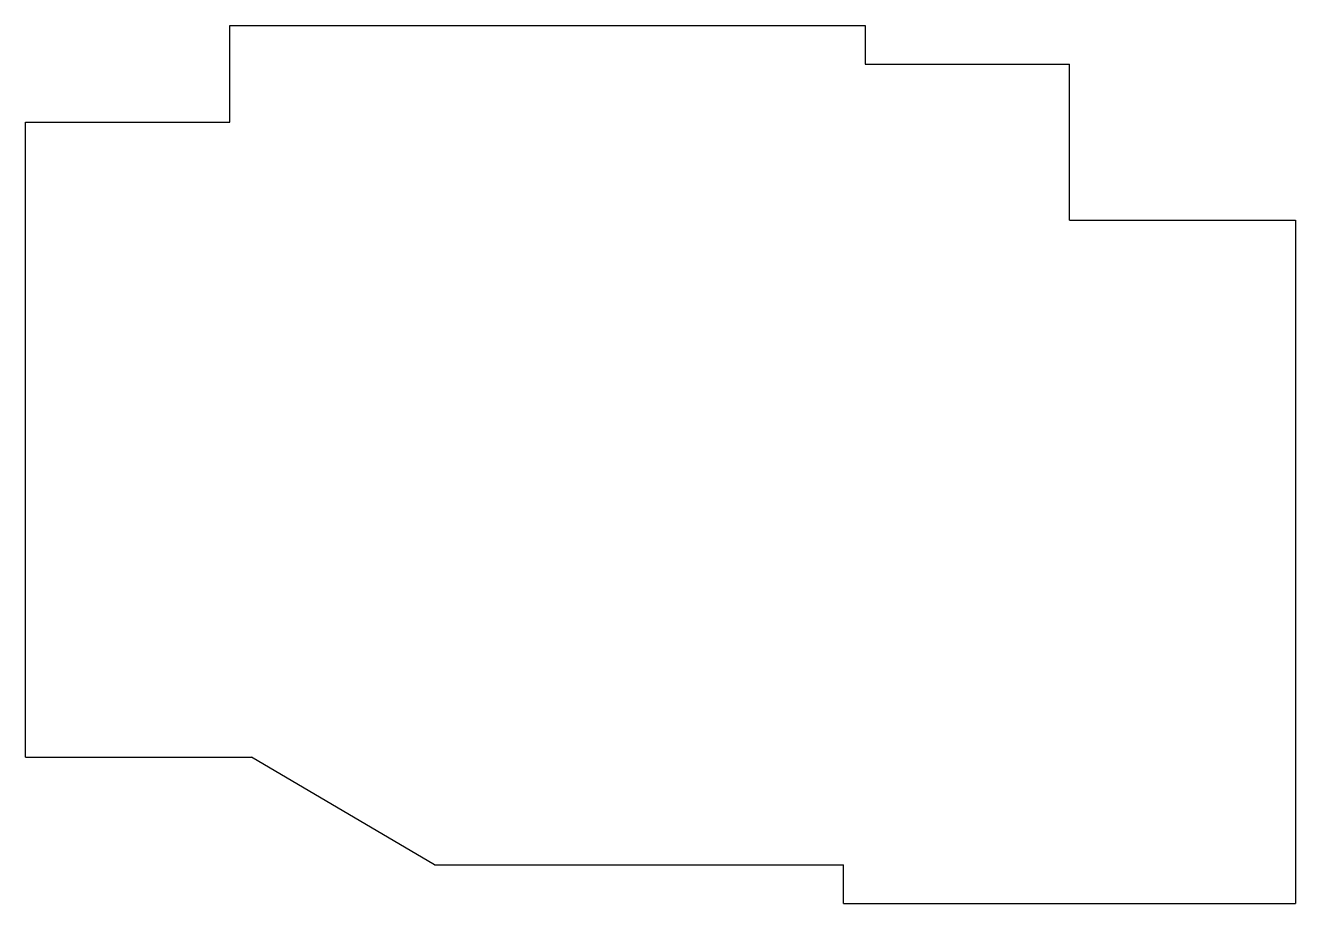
# Model space of a CAD drawing. Header units: millimetres. Extents: x -10 to 108, y -5 to 76.
import ezdxf

# ---------------------------------------------------------------- set-up
doc = ezdxf.new("R2010")
doc.units = ezdxf.units.MM

msp = doc.modelspace()

# ---------------------------------------------------------------- linework, layer by layer
for p, q in [((8.5, 76.5), (67.5, 76.5)), ((8.5, 67.5), (8.5, 76.5)), ((67.5, 76.5), (67.5, 72.9)), ((67.5, 72.9), (86.5, 72.9)), ((86.5, 58.4), (86.5, 72.9)), ((-10.5, 8.5), (-10.5, 67.5)), ((-10.5, 67.5), (8.5, 67.5)), ((86.5, 58.4), (107.5, 58.4)), ((107.5, 58.4), (107.5, -5.1)), ((-10.5, 8.5), (10.5, 8.5)), ((27.5, -1.5), (10.5, 8.5)), ((27.5, -1.5), (65.5, -1.5)), ((65.5, -5.1), (65.5, -1.5)), ((65.5, -5.1), (107.5, -5.1))]:
    msp.add_line(p, q)

doc.saveas('drawing.dxf')
